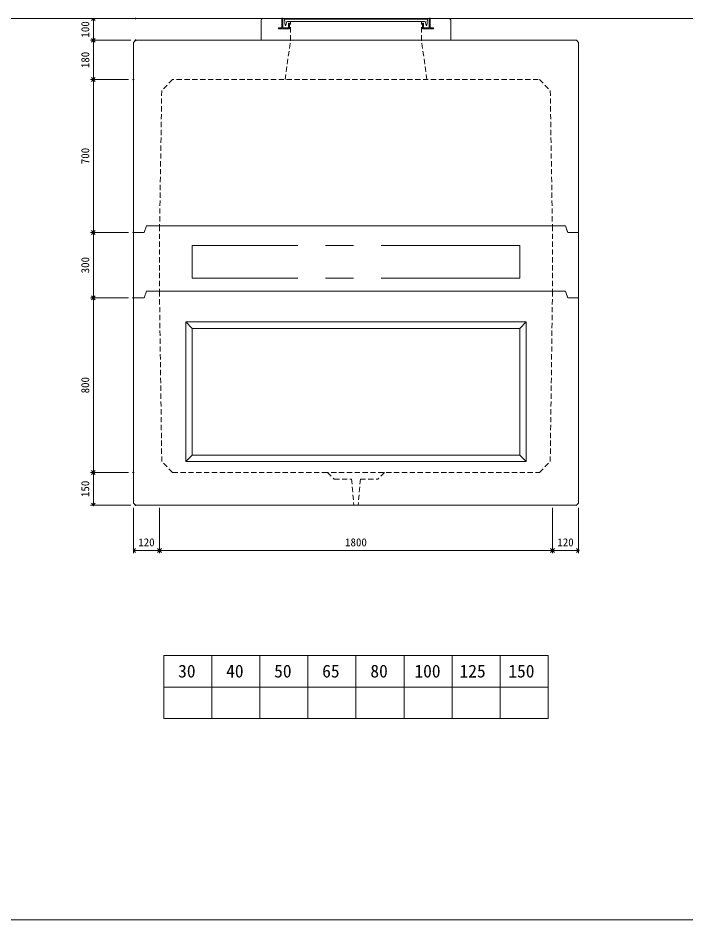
# Model space of a CAD drawing. Units: millimetres, scale not verified. Extents: x -9756 to 9756, y -4614 to 4614.
# Drawn here: x 3635 to 6696, y -3936 to 196 of the extents above; entities that cross this region are included whole.
import ezdxf
from ezdxf.enums import TextEntityAlignment as Align

# ---------------------------------------------------------------- set-up
doc = ezdxf.new("R2010")
doc.units = ezdxf.units.MM
doc.header["$LTSCALE"] = 20
doc.header["$PDMODE"] = 32
doc.header["$PDSIZE"] = 4
doc.linetypes.add('DASHED1', pattern=[1.8, 1.2, -0.6])
doc.linetypes.add('USER2', pattern=[50.8, 31.75, -6.35, 6.35, -6.35])
for name, color, linetype, lineweight in [('0-1_Defpoints', 7, 'DASHED1', 5), ('0-2_waku', 7, 'Continuous', 18), ('0-3_gaikei', 7, 'Continuous', 18), ('0-4_kakure', 7, 'DASHED1', 5), ('0-5_sunpou', 7, 'Continuous', 5), ('0-8_uchigawa', 6, 'Continuous', 18), ('0-A_futa', 3, 'Continuous', 18), ('0-B_GL', 4, 'Continuous', 18), ('0-D_文字１', 7, 'Continuous', 18), ('1-2_uchigawa2', 6, 'USER2', 18)]:
    doc.layers.add(name, color=color, linetype=linetype, lineweight=lineweight)
doc.styles.add('ＭＳ ゴシック', font='')
doc.styles.get('ＭＳ ゴシック').set_extended_font_data('MS Gothic')

# ---------------------------------------------------------------- blocks, each defined once
blk = doc.blocks.new('_Open90')
at = {"layer": '0-5_sunpou'}
blk.add_line((0, 0), (-1, 0), dxfattribs=at)
blk.add_lwpolyline([(-0.5, 0.5), (0, 0), (-0.5, -0.5)], dxfattribs=at)
blk = doc.blocks.new('D102')
at = {"layer": '0-1_Defpoints'}
for p in [(10093.18, 3988.65), (9899.85, 3888.65), (10093.18, 3888.65)]:
    blk.add_point(p, dxfattribs=at)
at = {"layer": '0-5_sunpou'}
for p, q in [((10071.18, 3988.65), (9886.85, 3988.65)), ((9899.85, 3970.65), (9899.85, 3906.65)), ((10071.18, 3888.65), (9886.85, 3888.65))]:
    blk.add_line(p, q, dxfattribs=at)
at = {"layer": '0-5_sunpou', "xscale": 18, "yscale": 18}
for p, rotation in [((9899.85, 3988.65), 90), ((9899.85, 3888.65), 270)]:
    blk.add_blockref('_Open90', p, dxfattribs=dict(at, rotation=rotation))
at = {"layer": '0-5_sunpou', "style": 'ＭＳ ゴシック'}
blk.add_text('100', height=36.66, rotation=90, dxfattribs=at).set_placement((9891.85, 3901.15), align=Align.BOTTOM_LEFT)
blk = doc.blocks.new('D103')
at = {"layer": '0-1_Defpoints'}
for p in [(10093.18, 3888.65), (9899.85, 3708.65), (10083.18, 3708.65)]:
    blk.add_point(p, dxfattribs=at)
at = {"layer": '0-5_sunpou'}
for p, q in [((10071.18, 3888.65), (9886.85, 3888.65)), ((9899.85, 3870.65), (9899.85, 3726.65)), ((10061.18, 3708.65), (9886.85, 3708.65))]:
    blk.add_line(p, q, dxfattribs=at)
at = {"layer": '0-5_sunpou', "xscale": 18, "yscale": 18}
for p, rotation in [((9899.85, 3888.65), 90), ((9899.85, 3708.65), 270)]:
    blk.add_blockref('_Open90', p, dxfattribs=dict(at, rotation=rotation))
at = {"layer": '0-5_sunpou', "style": 'ＭＳ ゴシック'}
blk.add_text('180', height=36.66, rotation=90, dxfattribs=at).set_placement((9891.85, 3761.15), align=Align.BOTTOM_LEFT)
blk = doc.blocks.new('D104')
at = {"layer": '0-1_Defpoints'}
for p in [(10083.18, 3708.65), (9899.85, 3008.65), (10083.18, 3008.65)]:
    blk.add_point(p, dxfattribs=at)
at = {"layer": '0-5_sunpou'}
for p, q in [((10061.18, 3708.65), (9886.85, 3708.65)), ((9899.85, 3690.65), (9899.85, 3026.65)), ((10061.18, 3008.65), (9886.85, 3008.65))]:
    blk.add_line(p, q, dxfattribs=at)
at = {"layer": '0-5_sunpou', "xscale": 18, "yscale": 18}
for p, rotation in [((9899.85, 3708.65), 90), ((9899.85, 3008.65), 270)]:
    blk.add_blockref('_Open90', p, dxfattribs=dict(at, rotation=rotation))
at = {"layer": '0-5_sunpou', "style": 'ＭＳ ゴシック'}
blk.add_text('700', height=36.66, rotation=90, dxfattribs=at).set_placement((9891.85, 3321.15), align=Align.BOTTOM_LEFT)
blk = doc.blocks.new('D105')
at = {"layer": '0-1_Defpoints'}
for p in [(10083.18, 2708.65), (9899.85, 1908.65), (10083.18, 1908.65)]:
    blk.add_point(p, dxfattribs=at)
at = {"layer": '0-5_sunpou'}
for p, q in [((10061.18, 2708.65), (9886.85, 2708.65)), ((9899.85, 2690.65), (9899.85, 1926.65)), ((10061.18, 1908.65), (9886.85, 1908.65))]:
    blk.add_line(p, q, dxfattribs=at)
at = {"layer": '0-5_sunpou', "xscale": 18, "yscale": 18}
for p, rotation in [((9899.85, 2708.65), 90), ((9899.85, 1908.65), 270)]:
    blk.add_blockref('_Open90', p, dxfattribs=dict(at, rotation=rotation))
at = {"layer": '0-5_sunpou', "style": 'ＭＳ ゴシック'}
blk.add_text('800', height=36.66, rotation=90, dxfattribs=at).set_placement((9891.85, 2271.15), align=Align.BOTTOM_LEFT)
blk = doc.blocks.new('D106')
at = {"layer": '0-1_Defpoints'}
for p in [(10083.18, 1908.65), (9899.85, 1758.65), (10093.18, 1758.65)]:
    blk.add_point(p, dxfattribs=at)
at = {"layer": '0-5_sunpou'}
for p, q in [((10061.18, 1908.65), (9886.85, 1908.65)), ((9899.85, 1890.65), (9899.85, 1776.65)), ((10071.18, 1758.65), (9886.85, 1758.65))]:
    blk.add_line(p, q, dxfattribs=at)
at = {"layer": '0-5_sunpou', "xscale": 18, "yscale": 18}
for p, rotation in [((9899.85, 1908.65), 90), ((9899.85, 1758.65), 270)]:
    blk.add_blockref('_Open90', p, dxfattribs=dict(at, rotation=rotation))
at = {"layer": '0-5_sunpou', "style": 'ＭＳ ゴシック'}
blk.add_text('150', height=36.66, rotation=90, dxfattribs=at).set_placement((9891.85, 1796.15), align=Align.BOTTOM_LEFT)
blk = doc.blocks.new('D107')
at = {"layer": '0-1_Defpoints'}
for p in [(10083.18, 3008.65), (9899.85, 2708.65), (10083.18, 2708.65)]:
    blk.add_point(p, dxfattribs=at)
at = {"layer": '0-5_sunpou'}
for p, q in [((10061.18, 3008.65), (9886.85, 3008.65)), ((9899.85, 2990.65), (9899.85, 2726.65)), ((10061.18, 2708.65), (9886.85, 2708.65))]:
    blk.add_line(p, q, dxfattribs=at)
at = {"layer": '0-5_sunpou', "xscale": 18, "yscale": 18}
for p, rotation in [((9899.85, 3008.65), 90), ((9899.85, 2708.65), 270)]:
    blk.add_blockref('_Open90', p, dxfattribs=dict(at, rotation=rotation))
at = {"layer": '0-5_sunpou', "style": 'ＭＳ ゴシック'}
blk.add_text('300', height=36.66, rotation=90, dxfattribs=at).set_placement((9891.85, 2821.15), align=Align.BOTTOM_LEFT)
blk = doc.blocks.new('_Open90_44')
at = {"layer": '0-5_sunpou'}
blk.add_line((0, 0), (-1, 0), dxfattribs=at)
blk.add_lwpolyline([(-0.5, 0.5), (0, 0), (-0.5, -0.5)], dxfattribs=at)
blk = doc.blocks.new('120')
at = {"layer": '0-5_sunpou'}
for p, q in [((-80, 163.97), (-80, -44.26)), ((40, 163.97), (40, -44.26)), ((40, 163.97), (40, -44.26)), ((-62, -31.26), (22, -31.26))]:
    blk.add_line(p, q, dxfattribs=at)
blk.add_point((40, -31.26), dxfattribs=at)
at = {"layer": '0-5_sunpou', "xscale": 18, "yscale": 18, "rotation": 180}
blk.add_blockref('_Open90_44', (-80, -31.26), dxfattribs=at)
at = {"layer": '0-5_sunpou', "xscale": 18, "yscale": 18}
blk.add_blockref('_Open90_44', (40, -31.26), dxfattribs=at)
at = {"layer": '0-5_sunpou', "style": 'ＭＳ ゴシック'}
blk.add_text('120', height=36.66, dxfattribs=at).set_placement((-57.5, -23.26), align=Align.BOTTOM_LEFT)
blk = doc.blocks.new('180')
at = {"layer": '0-5_sunpou'}
for p, q in [((450, 171.45), (450, -36.78)), ((450, 171.45), (450, -36.78)), ((-1332, -23.78), (432, -23.78))]:
    blk.add_line(p, q, dxfattribs=at)
blk.add_point((450, -23.78), dxfattribs=at)
at = {"layer": '0-5_sunpou', "xscale": 18, "yscale": 18, "rotation": 180}
blk.add_blockref('_Open90_44', (-1350, -23.78), dxfattribs=at)
at = {"layer": '0-5_sunpou', "xscale": 18, "yscale": 18}
blk.add_blockref('_Open90_44', (450, -23.78), dxfattribs=at)
at = {"layer": '0-5_sunpou', "style": 'ＭＳ ゴシック'}
blk.add_text('1800', height=36.66, dxfattribs=at).set_placement((-500, -15.78), align=Align.BOTTOM_LEFT)
blk = doc.blocks.new('120120')
at = {"layer": '0-5_sunpou'}
for p, q in [((40, 178.71), (40, -29.52)), ((-62, -16.52), (22, -16.52))]:
    blk.add_line(p, q, dxfattribs=at)
blk.add_point((40, -16.52), dxfattribs=at)
at = {"layer": '0-5_sunpou', "xscale": 18, "yscale": 18, "rotation": 180}
blk.add_blockref('_Open90_44', (-80, -16.52), dxfattribs=at)
at = {"layer": '0-5_sunpou', "xscale": 18, "yscale": 18}
blk.add_blockref('_Open90_44', (40, -16.52), dxfattribs=at)
at = {"layer": '0-5_sunpou', "style": 'ＭＳ ゴシック'}
blk.add_text('120', height=36.66, dxfattribs=at).set_placement((-57.5, -8.52), align=Align.BOTTOM_LEFT)

msp = doc.modelspace()

# ---------------------------------------------------------------- linework, layer by layer
at = {"layer": '0-1_Defpoints'}
for p, q in [((5053.88, -1886.21), (5083.88, -1916.21)), ((5313.88, -1886.21), (5283.88, -1916.21)), ((5083.88, -1916.21), (5163.88, -1916.21)), ((5163.88, -1916.21), (5173.88, -2036.21)), ((5203.88, -1916.21), (5193.88, -2036.21)), ((5203.88, -1916.21), (5283.88, -1916.21))]:
    msp.add_line(p, q, dxfattribs=at)
at = {"layer": '0-2_waku'}
for p, q in [((4303.88, -2725.21), (4303.88, -3013.21)), ((4303.88, -2725.21), (4303.88, -3013.21)), ((4303.88, -2725.21), (4303.88, -3013.21)), ((4303.88, -2725.21), (4303.88, -3013.21)), ((4303.88, -2725.21), (6063.88, -2725.21)), ((4523.88, -2725.21), (4523.88, -3013.21)), ((4743.88, -2725.21), (4743.88, -3013.21)), ((4743.88, -2725.21), (4743.88, -3013.21)), ((4963.88, -2725.21), (4963.88, -3013.21)), ((5183.88, -2725.21), (5183.88, -3013.21)), ((5403.88, -2725.21), (5403.88, -3013.21)), ((5623.88, -2725.21), (5623.88, -3013.21)), ((5843.88, -2725.21), (5843.88, -3013.21)), ((6063.88, -2725.21), (6063.88, -3013.21)), ((4303.88, -2869.21), (6063.88, -2869.21)), ((4303.88, -3013.21), (6063.88, -3013.21)), ((-2484.87, -3936.21), (5675.13, -3936.21)), ((-2484.87, -3936.21), (9755.13, -3936.21))]:
    msp.add_line(p, q, dxfattribs=at)
at = {"layer": '0-3_gaikei'}
for p, q in [((4748.88, 93.79), (4748.88, 183.79)), ((4758.88, 193.79), (4843.88, 193.79)), ((5523.88, 193.79), (5608.88, 193.79)), ((5618.88, 93.79), (5618.88, 183.79)), ((4163.88, 83.79), (4163.88, -786.21)), ((4748.88, 93.79), (4858.88, 93.79)), ((4783.88, 93.79), (5583.88, 93.79)), ((5618.88, 93.79), (5508.88, 93.79)), ((5888.88, 93.79), (6193.88, 93.79)), ((6193.88, 93.79), (6203.88, 83.79)), ((6203.88, -786.21), (6203.88, 83.79)), ((6143.88, -756.21), (6153.88, -786.21)), ((6148.88, -771.21), (6153.88, -786.21)), ((4163.88, -786.21), (4163.88, -1086.21)), ((4213.88, -786.21), (4163.88, -786.21)), ((6203.88, -786.21), (6153.88, -786.21)), ((6203.88, -786.21), (6203.88, -1086.21)), ((6143.88, -1056.21), (6153.88, -1086.21)), ((6148.88, -1071.21), (6153.88, -1086.21)), ((4213.88, -1086.21), (4163.88, -1086.21)), ((6203.88, -1086.21), (6153.88, -1086.21)), ((6203.88, -2026.21), (6203.88, -1086.21)), ((4173.88, -2036.21), (6193.88, -2036.21)), ((6203.88, -2026.21), (6193.88, -2036.21))]:
    msp.add_line(p, q, dxfattribs=at)
for points in [[(5893.88, 93.79), (4173.88, 93.79), (4163.88, 83.79)], [(4213.88, -786.21), (4223.88, -756.21), (6143.88, -756.21)], [(4213.88, -1086.21), (4223.88, -1056.21), (6143.88, -1056.21)], [(4163.88, -1086.21), (4163.88, -2026.21), (4173.88, -2036.21)]]:
    msp.add_lwpolyline(points, dxfattribs=at)
for centre, radius, start, end in [((4758.3, 184.37), 9.44, 86.47383, 183.52617), ((5609.21, 184.12), 9.68, 358.04251, 91.95749), ((5608.88, 183.79), 10, 0, 10)]:
    msp.add_arc(centre, radius, start, end, dxfattribs=at)
at = {"layer": '0-4_kakure'}
for p, q in [((4883.88, 93.79), (4883.88, 180.29)), ((5483.88, 93.79), (5483.88, 180.29)), ((5483.88, 93.79), (5483.88, 178.29)), ((4858.88, -86.21), (4883.88, 93.79)), ((5508.88, -86.21), (5483.88, 93.79)), ((6018.88, -86.21), (5033.88, -86.21)), ((6023.88, -86.21), (6073.88, -136.21)), ((4293.88, -136.21), (4284.12, -756.21)), ((6073.88, -136.21), (6083.65, -756.21)), ((4283.88, -756.21), (4283.88, -1056.21)), ((6083.89, -756.21), (6083.7, -1056.21)), ((4293.88, -1836.21), (4283.48, -1056.21)), ((6073.88, -1836.21), (6084.08, -1056.21)), ((4343.88, -1886.21), (4293.88, -1836.21)), ((4343.88, -1886.21), (5033.88, -1886.21))]:
    msp.add_line(p, q, dxfattribs=at)
for points in [[(5033.88, -86.21), (4343.88, -86.21), (4293.88, -136.21)], [(5033.88, -1886.21), (6023.88, -1886.21), (6073.88, -1836.21)]]:
    msp.add_lwpolyline(points, dxfattribs=at)
at = {"layer": '0-8_uchigawa'}
for p, q in [((4403.88, -1196.21), (4403.88, -1836.21)), ((4403.88, -1196.21), (5963.88, -1196.21)), ((4403.88, -1196.21), (5963.88, -1196.21)), ((4403.88, -1196.21), (4433.88, -1226.21)), ((5963.88, -1196.21), (5933.88, -1226.21)), ((5963.88, -1836.21), (5963.88, -1196.21)), ((4433.88, -1226.21), (4433.88, -1806.21)), ((4433.88, -1226.21), (5933.88, -1226.21)), ((5933.88, -1806.21), (5933.88, -1226.21)), ((4403.88, -1836.21), (4433.88, -1806.21)), ((4433.88, -1806.21), (5933.88, -1806.21)), ((4444.38, -1806.21), (5183.88, -1806.21)), ((5183.88, -1806.21), (5923.38, -1806.21)), ((5963.88, -1836.21), (5933.88, -1806.21)), ((4403.88, -1836.21), (5963.88, -1836.21))]:
    msp.add_line(p, q, dxfattribs=at)
at = {"layer": '0-A_futa'}
for p, q in [((4843.88, 193.79), (4843.88, 150.79)), ((4845.88, 195.79), (4848.88, 195.79)), ((4848.88, 195.79), (4848.88, 150.79)), ((4856.69, 191.29), (5511.02, 191.29)), ((4856.69, 191.29), (4859.18, 161.29)), ((4867.21, 180.29), (4862.89, 161.29)), ((4867.21, 180.29), (5500.55, 180.29)), ((4873.88, 170.79), (4873.88, 150.79)), ((4875.88, 172.79), (4876.88, 172.79)), ((4878.88, 170.79), (4878.88, 145.79)), ((5488.88, 170.79), (5488.88, 145.79)), ((5491.88, 172.79), (5490.88, 172.79)), ((5493.88, 170.79), (5493.88, 150.79)), ((5500.55, 180.29), (5504.87, 161.29)), ((5511.02, 191.29), (5508.77, 161.29)), ((5518.88, 195.79), (5518.88, 150.79)), ((5518.88, 195.79), (5521.88, 195.79)), ((5523.88, 193.79), (5523.88, 150.79)), ((4828.88, 148.79), (4828.88, 147.79)), ((4830.88, 150.79), (4843.88, 150.79)), ((4878.88, 145.79), (4830.88, 145.79)), ((4848.88, 150.79), (4873.88, 150.79)), ((4859.18, 161.29), (4862.89, 161.29)), ((5488.88, 145.79), (5536.88, 145.79)), ((5518.88, 150.79), (5493.88, 150.79)), ((5508.77, 161.29), (5504.87, 161.29)), ((5536.88, 150.79), (5523.88, 150.79)), ((5538.88, 148.79), (5538.88, 147.79))]:
    msp.add_line(p, q, dxfattribs=at)
for centre, start, end in [((4845.88, 193.79), 90, 180), ((4875.88, 170.79), 90, 180), ((4876.88, 170.79), 0, 90), ((5490.88, 170.79), 90, 180), ((5491.88, 170.79), 0, 90), ((5521.88, 193.79), 0, 90), ((4830.88, 148.79), 90, 180), ((4830.88, 147.79), 180, 270), ((5536.88, 148.79), 0, 90), ((5536.88, 147.79), 270, 0)]:
    msp.add_arc(centre, 2, start, end, dxfattribs=at)
at = {"layer": '0-B_GL'}
msp.add_line((-2484.18, 193.79), (9755.82, 193.79), dxfattribs=at)
at = {"layer": '1-2_uchigawa2'}
for p, q in [((4433.88, -846.21), (4433.88, -996.21)), ((5933.88, -846.21), (4433.88, -846.21)), ((5933.88, -996.21), (5933.88, -846.21)), ((5933.88, -996.21), (4433.88, -996.21))]:
    msp.add_line(p, q, dxfattribs=at)

# ---------------------------------------------------------------- block references
at = {"layer": '0-5_sunpou'}
for name, p in [('D102', (-5919.3, -3794.86)), ('D103', (-5919.3, -3794.86)), ('D104', (-5919.3, -3794.86)), ('D107', (-5919.3, -3794.86)), ('D105', (-5919.3, -3794.86)), ('D106', (-5919.3, -3794.86)), ('120', (4243.88, -2212.18)), ('180', (5633.88, -2219.66)), ('120120', (6163.88, -2226.92))]:
    msp.add_blockref(name, p, dxfattribs=at)

# ---------------------------------------------------------------- texts
at = {"layer": '0-D_文字１', "style": 'ＭＳ ゴシック'}
for s, p in [('30', (4368.98, -2843.03)), ('40', (4588.98, -2843.03)), ('50', (4808.98, -2843.03)), ('65', (5028.98, -2843.03)), ('80', (5249.8, -2843.03)), ('100', (5451.54, -2843.03)), ('125', (5658.32, -2843.03)), ('150', (5881.85, -2843.03))]:
    msp.add_text(s, height=58.65, dxfattribs=at).set_placement(p, align=Align.BOTTOM_LEFT)

doc.saveas('drawing.dxf')
